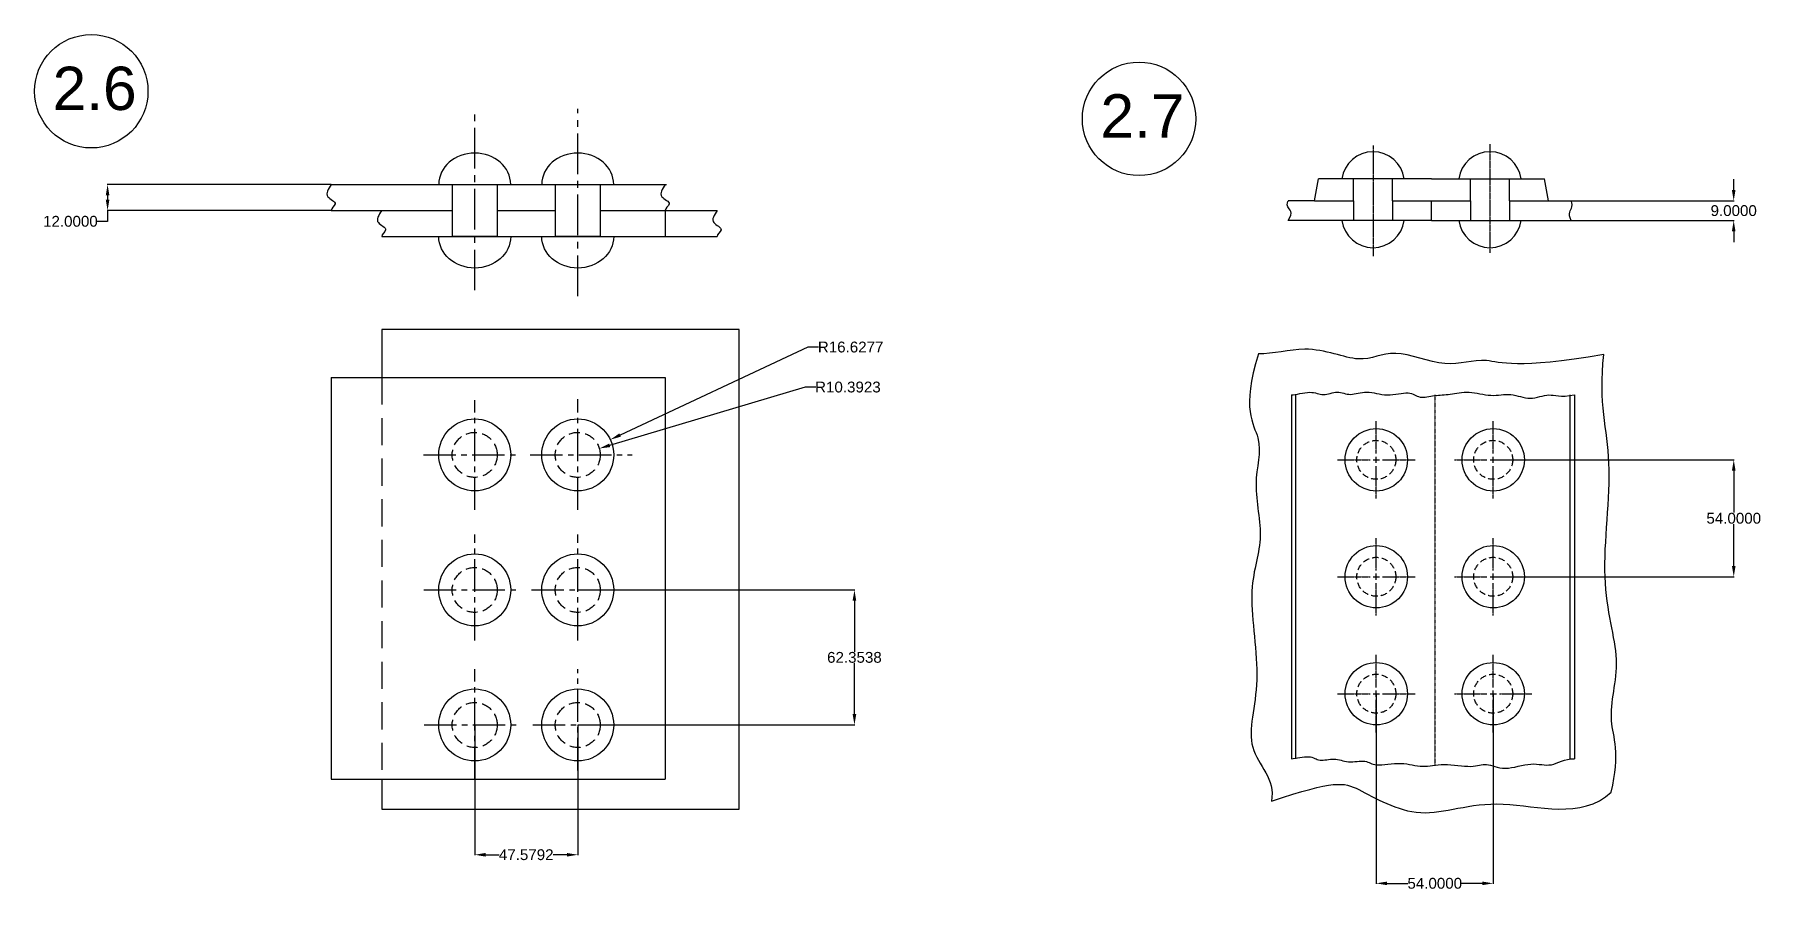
# Model space of a CAD drawing. Header units: inches. Extents: x 9 to 3869, y -675 to 528.
# Drawn here: x 57 to 854, y -461 to -66 of the extents above; entities that cross this region are included whole.
import ezdxf

# ---------------------------------------------------------------- set-up
doc = ezdxf.new("R2010")
doc.units = ezdxf.units.IN
doc.header["$MEASUREMENT"] = 0
for name, pattern in [('CENTER2', [1.125, 0.75, -0.125, 0.125, -0.125]), ('HIDDEN2', [0.1875, 0.125, -0.0625]), ('HIDDENX2', [0.75, 0.5, -0.25])]:
    doc.linetypes.add(name, pattern=pattern)
doc.styles.get("Standard").update_dxf_attribs({"font": 'arial.ttf'})
doc.dimstyles.get("Standard").update_dxf_attribs({"dimtxt": 5, "dimasz": 5, "dimexe": 0.18, "dimexo": 0.0625, "dimgap": 0.09, "dimtad": 0, "dimtih": 1, "dimtoh": 1, "dimdec": 4, "dimzin": 0, "dimdsep": 46, "dimtxsty": 'Standard', "dimcen": 0.09, "dimadec": 0, "dimazin": 0, "dimtfac": 1, "dimtdec": 4, "dimtofl": 0, "dimtmove": 0, "dimatfit": 3, "dimfxl": 1, "dimtolj": 1, "dimtzin": 0, "dimarcsym": 0})

# ---------------------------------------------------------------- blocks, each defined once
blk = doc.blocks.new('*D56')
at = {"color": 0, "lineweight": -2, "transparency": 16777216}
for p, q in [((413.79, -210.01), (327.12, -250.62)), ((418.79, -210.01), (413.79, -210.01)), ((307.44, -259.79), (307.62, -259.79)), ((307.53, -259.88), (307.53, -259.7))]:
    blk.add_line(p, q, dxfattribs=at)
at = {"color": 0, "transparency": 16777216}
blk.add_solid([(326.77, -249.86), (327.47, -251.37), (322.59, -252.74)], dxfattribs=at)
at = {"layer": 'Defpoints', "color": 0, "transparency": 16777216}
for p in [(322.59, -252.74), (307.53, -259.79)]:
    blk.add_point(p, dxfattribs=at)
at = {"color": 0, "transparency": 16777216, "insert": (433.59, -210.01), "char_height": 5, "attachment_point": 5}
blk.add_mtext('\\A1;R16.6277', dxfattribs=at)
blk = doc.blocks.new('*D57')
at = {"color": 0, "lineweight": -2, "transparency": 16777216}
for p, q in [((412.52, -228.48), (322.28, -255.39)), ((417.52, -228.48), (412.52, -228.48)), ((307.44, -259.79), (307.62, -259.79)), ((307.53, -259.88), (307.53, -259.7))]:
    blk.add_line(p, q, dxfattribs=at)
at = {"color": 0, "transparency": 16777216}
blk.add_solid([(322.05, -254.59), (322.52, -256.19), (317.49, -256.82)], dxfattribs=at)
at = {"layer": 'Defpoints', "color": 0, "transparency": 16777216}
for p in [(307.53, -259.79), (317.49, -256.82)]:
    blk.add_point(p, dxfattribs=at)
at = {"color": 0, "transparency": 16777216, "insert": (432.32, -228.48), "char_height": 5, "attachment_point": 5}
blk.add_mtext('\\A1;R10.3923', dxfattribs=at)
blk = doc.blocks.new('*D58')
at = {"color": 0, "lineweight": -2, "transparency": 16777216}
for p, q in [((259.96, -384.56), (259.96, -444.62)), ((307.53, -384.56), (307.53, -444.62)), ((264.96, -444.44), (271.26, -444.44)), ((302.53, -444.44), (296.23, -444.44))]:
    blk.add_line(p, q, dxfattribs=at)
at = {"color": 0, "transparency": 16777216}
for points in [[(264.96, -443.61), (264.96, -445.28), (259.96, -444.44)], [(302.53, -443.61), (302.53, -445.28), (307.53, -444.44)]]:
    blk.add_solid(points, dxfattribs=at)
at = {"layer": 'Defpoints', "color": 0, "transparency": 16777216}
for p in [(259.96, -384.5), (307.53, -384.5), (307.53, -444.44)]:
    blk.add_point(p, dxfattribs=at)
at = {"color": 0, "transparency": 16777216, "insert": (283.74, -444.44), "char_height": 5, "attachment_point": 5}
blk.add_mtext('\\A1;47.5792', dxfattribs=at)
blk = doc.blocks.new('*D59')
at = {"color": 0, "lineweight": -2, "transparency": 16777216}
for p, q in [((307.6, -322.15), (435.52, -322.15)), ((435.34, -327.15), (435.34, -350.68)), ((435.34, -379.5), (435.34, -355.97)), ((307.6, -384.5), (435.52, -384.5))]:
    blk.add_line(p, q, dxfattribs=at)
at = {"color": 0, "transparency": 16777216}
for points in [[(434.5, -327.15), (436.17, -327.15), (435.34, -322.15)], [(434.5, -379.5), (436.17, -379.5), (435.34, -384.5)]]:
    blk.add_solid(points, dxfattribs=at)
at = {"layer": 'Defpoints', "color": 0, "transparency": 16777216}
for p in [(307.53, -322.15), (307.53, -384.5), (435.34, -384.5)]:
    blk.add_point(p, dxfattribs=at)
at = {"color": 0, "transparency": 16777216, "insert": (435.34, -353.32), "char_height": 5, "attachment_point": 5}
blk.add_mtext('\\A1;62.3538', dxfattribs=at)
blk = doc.blocks.new('*D60')
at = {"color": 0, "lineweight": -2, "transparency": 16777216}
for p, q in [((193.66, -134.94), (90.2, -134.94)), ((90.38, -139.94), (90.38, -141.94)), ((193.66, -146.94), (90.2, -146.94)), ((90.38, -146.94), (90.38, -151.94)), ((90.38, -151.94), (85.38, -151.94))]:
    blk.add_line(p, q, dxfattribs=at)
at = {"color": 0, "transparency": 16777216}
for points in [[(89.55, -139.94), (91.21, -139.94), (90.38, -134.94)], [(89.55, -141.94), (91.21, -141.94), (90.38, -146.94)]]:
    blk.add_solid(points, dxfattribs=at)
at = {"layer": 'Defpoints', "color": 0, "transparency": 16777216}
for p in [(193.72, -134.94), (90.38, -146.94), (193.72, -146.94)]:
    blk.add_point(p, dxfattribs=at)
at = {"color": 0, "transparency": 16777216, "insert": (73.21, -151.94), "char_height": 5, "attachment_point": 5}
blk.add_mtext('\\A1;12.0000', dxfattribs=at)
blk = doc.blocks.new('*U126')
at = {"color": 0, "linetype": 'CENTER2', "transparency": 16777216}
for p, q in [((0, 2.88), (0, 17.9)), ((-17.9, 0), (-2.88, 0)), ((2.88, 0), (17.9, 0)), ((0, -17.9), (0, -2.88))]:
    blk.add_line(p, q, dxfattribs=at)
at = {"color": 0, "linetype": 'Continuous', "transparency": 16777216}
for p, q in [((-1.44, 0), (1.44, 0)), ((0, -1.44), (0, 1.44))]:
    blk.add_line(p, q, dxfattribs=at)
blk = doc.blocks.new('*U128')
at = {"color": 0, "linetype": 'CENTER2', "transparency": 16777216}
for p, q in [((0, 2.88), (0, 17.9)), ((-17.9, 0), (-2.88, 0)), ((2.88, 0), (17.9, 0)), ((0, -17.9), (0, -2.88))]:
    blk.add_line(p, q, dxfattribs=at)
at = {"color": 0, "linetype": 'Continuous', "transparency": 16777216}
for p, q in [((-1.44, 0), (1.44, 0)), ((0, -1.44), (0, 1.44))]:
    blk.add_line(p, q, dxfattribs=at)
blk = doc.blocks.new('*U129')
at = {"color": 0, "linetype": 'CENTER2', "transparency": 16777216}
for p, q in [((0, 2.88), (0, 17.9)), ((-17.9, 0), (-2.88, 0)), ((2.88, 0), (17.9, 0)), ((0, -17.9), (0, -2.88))]:
    blk.add_line(p, q, dxfattribs=at)
at = {"color": 0, "linetype": 'Continuous', "transparency": 16777216}
for p, q in [((-1.44, 0), (1.44, 0)), ((0, -1.44), (0, 1.44))]:
    blk.add_line(p, q, dxfattribs=at)
blk = doc.blocks.new('*U130')
at = {"color": 0, "linetype": 'CENTER2', "transparency": 16777216}
for p, q in [((0, 2.88), (0, 17.9)), ((-17.9, 0), (-2.88, 0)), ((2.88, 0), (17.9, 0)), ((0, -17.9), (0, -2.88))]:
    blk.add_line(p, q, dxfattribs=at)
at = {"color": 0, "linetype": 'Continuous', "transparency": 16777216}
for p, q in [((-1.44, 0), (1.44, 0)), ((0, -1.44), (0, 1.44))]:
    blk.add_line(p, q, dxfattribs=at)
blk = doc.blocks.new('*U131')
at = {"color": 0, "linetype": 'CENTER2', "transparency": 16777216}
blk.add_line((0, 30.16), (0, -21.08), dxfattribs=at)
blk = doc.blocks.new('*U132')
at = {"color": 0, "linetype": 'CENTER2', "transparency": 16777216}
blk.add_line((0, 30.7), (0, -19.62), dxfattribs=at)
blk = doc.blocks.new('*U133')
at = {"color": 0, "linetype": 'CENTER2', "transparency": 16777216}
for p, q in [((0, 2.88), (0, 17.9)), ((-17.9, 0), (-2.88, 0)), ((2.88, 0), (17.9, 0)), ((0, -17.9), (0, -2.88))]:
    blk.add_line(p, q, dxfattribs=at)
at = {"color": 0, "linetype": 'Continuous', "transparency": 16777216}
for p, q in [((-1.44, 0), (1.44, 0)), ((0, -1.44), (0, 1.44))]:
    blk.add_line(p, q, dxfattribs=at)
blk = doc.blocks.new('*U134')
at = {"color": 0, "linetype": 'CENTER2', "transparency": 16777216}
for p, q in [((0, 2.88), (0, 17.9)), ((-17.9, 0), (-2.88, 0)), ((2.88, 0), (17.9, 0)), ((0, -17.9), (0, -2.88))]:
    blk.add_line(p, q, dxfattribs=at)
at = {"color": 0, "linetype": 'Continuous', "transparency": 16777216}
for p, q in [((-1.44, 0), (1.44, 0)), ((0, -1.44), (0, 1.44))]:
    blk.add_line(p, q, dxfattribs=at)
blk = doc.blocks.new('*D135')
at = {"color": 0, "lineweight": -2, "transparency": 16777216}
for p, q in [((841.46, -137.5), (841.46, -132.5)), ((766.42, -142.5), (841.64, -142.5)), ((766.42, -151.5), (841.64, -151.5)), ((841.46, -156.5), (841.46, -161.5))]:
    blk.add_line(p, q, dxfattribs=at)
at = {"color": 0, "transparency": 16777216}
for points in [[(840.63, -137.5), (842.29, -137.5), (841.46, -142.5)], [(840.63, -156.5), (842.29, -156.5), (841.46, -151.5)]]:
    blk.add_solid(points, dxfattribs=at)
at = {"layer": 'Defpoints', "color": 0, "transparency": 16777216}
for p in [(766.36, -142.5), (766.36, -151.5), (841.46, -151.5)]:
    blk.add_point(p, dxfattribs=at)
at = {"color": 0, "transparency": 16777216, "insert": (841.46, -147), "char_height": 5, "attachment_point": 5}
blk.add_mtext('\\A1;9.0000', dxfattribs=at)
blk = doc.blocks.new('*D136')
at = {"color": 0, "lineweight": -2, "transparency": 16777216}
for p, q in [((730.45, -262.07), (841.66, -262.07)), ((841.48, -267.07), (841.48, -286.43)), ((841.48, -311.07), (841.48, -291.71)), ((730.45, -316.07), (841.66, -316.07))]:
    blk.add_line(p, q, dxfattribs=at)
at = {"color": 0, "transparency": 16777216}
for points in [[(840.64, -267.07), (842.31, -267.07), (841.48, -262.07)], [(840.64, -311.07), (842.31, -311.07), (841.48, -316.07)]]:
    blk.add_solid(points, dxfattribs=at)
at = {"layer": 'Defpoints', "color": 0, "transparency": 16777216}
for p in [(730.38, -262.07), (730.38, -316.07), (841.48, -316.07)]:
    blk.add_point(p, dxfattribs=at)
at = {"color": 0, "transparency": 16777216, "insert": (841.48, -289.07), "char_height": 5, "attachment_point": 5}
blk.add_mtext('\\A1;54.0000', dxfattribs=at)
blk = doc.blocks.new('*D137')
at = {"color": 0, "lineweight": -2, "transparency": 16777216}
for p, q in [((676.38, -370.13), (676.38, -457.83)), ((730.38, -370.13), (730.38, -457.83)), ((681.38, -457.65), (690.98, -457.65)), ((725.38, -457.65), (715.79, -457.65))]:
    blk.add_line(p, q, dxfattribs=at)
at = {"color": 0, "transparency": 16777216}
for points in [[(681.38, -456.82), (681.38, -458.49), (676.38, -457.65)], [(725.38, -456.82), (725.38, -458.49), (730.38, -457.65)]]:
    blk.add_solid(points, dxfattribs=at)
at = {"layer": 'Defpoints', "color": 0, "transparency": 16777216}
for p in [(676.38, -370.07), (730.38, -370.07), (730.38, -457.65)]:
    blk.add_point(p, dxfattribs=at)
at = {"color": 0, "transparency": 16777216, "insert": (703.38, -457.65), "char_height": 5, "attachment_point": 5}
blk.add_mtext('\\A1;54.0000', dxfattribs=at)

msp = doc.modelspace()

# ---------------------------------------------------------------- linework, layer by layer
at = {"color": 1, "linetype": 'CENTER2', "ltscale": 25}
for p, q in [((259.95524, -183.77238), (259.95524, -100.98137)), ((307.53444, -186.41856), (307.53444, -100.04424))]:
    msp.add_line(p, q, dxfattribs=at)
at = {"ltscale": 1000}
for p, q in [((193.71966, -134.93848), (348.59166, -134.93848)), ((249.56274, -134.93848), (249.56274, -158.93848)), ((270.34774, -134.93848), (270.34774, -158.93848)), ((297.14194, -134.93848), (297.14194, -158.93848)), ((317.92694, -134.93848), (317.92694, -158.93848)), ((193.71966, -146.93848), (249.56274, -146.93848)), ((270.34774, -146.93848), (297.14194, -146.93848)), ((317.92694, -146.93848), (371.95553, -146.93848)), ((347.99746, -146.93848), (347.99746, -158.93848)), ((217.02472, -158.93848), (371.95553, -158.93848)), ((270.34774, -158.93848), (249.56274, -158.93848)), ((317.92694, -158.93848), (297.14194, -158.93848)), ((193.71966, -224.02668), (193.71966, -409.49996)), ((193.71966, -224.02668), (347.99746, -224.02668)), ((347.99746, -224.02668), (347.99746, -409.49996)), ((193.71966, -409.49996), (347.99746, -409.49996))]:
    msp.add_line(p, q, dxfattribs=at)
for p, q in [((647.87948, -142.49778), (649.66479, -132.37278)), ((701.87948, -132.37278), (649.66479, -132.37278)), ((665.87948, -142.49778), (665.87948, -132.37278)), ((683.87948, -142.49778), (683.87948, -132.37278)), ((701.87948, -132.37278), (754.09417, -132.37278)), ((719.87948, -142.49778), (719.87948, -132.37278)), ((737.87948, -142.49778), (737.87948, -132.37278)), ((755.87948, -142.49778), (754.09417, -132.37278)), ((647.87948, -142.49778), (635.67905, -142.49778)), ((647.87948, -142.49778), (665.87948, -142.49778)), ((665.87948, -142.49778), (665.87948, -151.49778)), ((683.87948, -142.49778), (701.87948, -142.49778)), ((683.87948, -142.49778), (683.87948, -151.49778)), ((701.87948, -142.49778), (719.87948, -142.49778)), ((719.87948, -142.49778), (719.87948, -151.49778)), ((737.87948, -142.49778), (755.87948, -142.49778)), ((737.87948, -142.49778), (737.87948, -151.49778)), ((755.87948, -142.49778), (766.35803, -142.49778)), ((701.87948, -151.49778), (635.67905, -151.49778)), ((701.87948, -151.49778), (766.35803, -151.49778)), ((217.02472, -201.83879), (217.02472, -224.02668)), ((382.15755, -201.83879), (217.02472, -201.83879)), ((382.15755, -423.401), (382.15755, -201.83879)), ((637.18447, -232.07024), (637.18447, -400.07024)), ((639.18447, -400.07024), (639.18447, -232.07024)), ((765.86345, -400.07024), (765.86345, -232.07024)), ((767.86345, -232.07024), (767.86345, -383.21726)), ((767.86345, -383.21726), (767.86345, -400.07024)), ((217.02472, -409.49996), (217.02472, -423.401)), ((217.02472, -423.401), (382.15755, -423.401))]:
    msp.add_line(p, q)
at = {"lineweight": 30}
msp.add_line((701.87948, -151.49778), (701.87948, -142.49778), dxfattribs=at)
at = {"linetype": 'HIDDEN2', "ltscale": 100}
msp.add_line((217.02472, -224.02668), (217.02472, -409.49996), dxfattribs=at)
at = {"color": 1, "linetype": 'CENTER2', "ltscale": 20}
for p, q in [((259.95524, -285.19109), (259.95524, -234.58098)), ((307.53444, -285.19109), (307.53444, -234.05267)), ((236.25461, -259.79236), (279.36387, -259.79236)), ((285.55986, -259.79236), (332.7401, -259.79236)), ((259.95524, -345.44698), (259.95524, -296.53176)), ((307.53444, -345.44698), (307.53444, -296.53176)), ((236.40944, -322.14616), (279.6806, -322.14616)), ((286.17763, -322.14616), (333.20573, -322.14616)), ((259.95524, -409.49996), (259.95524, -358.72397)), ((307.53444, -405.5114), (307.53444, -358.72397)), ((236.56427, -384.49996), (279.99734, -384.49996)), ((286.79541, -384.49996), (333.67136, -384.49996))]:
    msp.add_line(p, q, dxfattribs=at)
at = {"color": 3, "linetype": 'HIDDEN2'}
msp.add_line((703.38491, -232.07024), (703.38491, -403.03422), dxfattribs=at)
for centre, radius in [((82.8361, -91.85976), 26.20026), ((566.81834, -104.59726), 26.20026), ((259.95524, -259.79236), 16.62768), ((307.53444, -259.79236), 16.62768), ((676.38491, -262.07024), 14.4), ((730.38491, -262.07024), 14.4), ((676.38491, -316.07024), 14.4), ((730.38491, -316.07024), 14.4), ((259.95524, -322.14616), 16.62768), ((307.53444, -322.14616), 16.62768), ((676.38491, -370.07024), 14.4), ((730.38491, -370.07024), 14.4), ((259.95524, -384.49996), 16.62768), ((307.53444, -384.49996), 16.62768)]:
    msp.add_circle(centre, radius)
at = {"linetype": 'HIDDEN2', "ltscale": 40}
for centre in [(259.95524, -259.79236), (307.53444, -259.79236), (259.95524, -322.14616), (307.53444, -322.14616), (259.95524, -384.49996), (307.53444, -384.49996)]:
    msp.add_circle(centre, 10.3923, dxfattribs=at)
at = {"color": 3, "linetype": 'HIDDENX2', "ltscale": 6}
for centre in [(676.38491, -262.07024), (730.38491, -262.07024), (676.38491, -316.07024), (730.38491, -316.07024), (676.38491, -370.07024), (730.38491, -370.07024)]:
    msp.add_circle(centre, 9, dxfattribs=at)
for centre, start, end in [((674.87948, -134.30135), 7.62814967, 172.37185033), ((728.87948, -134.30135), 7.62814967, 172.37185033), ((674.87948, -149.5692), 187.62814967, 352.37185033), ((728.87948, -149.5692), 187.62814967, 352.37185033)]:
    msp.add_arc(centre, 14.52857, start, end)
at = {"ltscale": 1000}
for centre in [(259.95524, -134.93848), (307.53444, -134.93848)]:
    msp.add_ellipse(centre, major_axis=(-16.62768, 0), ratio=0.874998797, start_param=3.141592654, end_param=6.283185307, dxfattribs=at)
at = {"ltscale": 1000, "extrusion": (0, 0, -1)}
for centre in [(259.95524, -158.93848), (307.53444, -158.93848)]:
    msp.add_ellipse(centre, major_axis=(-16.62768, 0), ratio=0.874998797, start_param=3.141592654, end_param=6.283185307, dxfattribs=at)
at = {"ltscale": 1000}
for points in [[(193.71966, -134.93848), (192.34155, -136.97346), (189.83594, -140.67336), (197.73455, -143.3694), (193.51665, -145.84442), (193.71966, -146.93848)], [(347.99746, -134.93848), (346.61935, -136.97346), (344.11374, -140.67336), (352.01235, -143.3694), (347.79445, -145.84442), (347.99746, -146.93848)], [(217.02472, -146.93848), (215.64661, -148.97346), (213.141, -152.67336), (221.03961, -155.3694), (216.82171, -157.84442), (217.02472, -158.93848)], [(371.95553, -146.93848), (370.57742, -148.97346), (368.07181, -152.67336), (375.97042, -155.3694), (371.75252, -157.84442), (371.95553, -158.93848)]]:
    msp.add_open_spline(points, degree=3, knots=[0, 0, 0, 0, 5.817286251, 10.576683691, 14.099233667, 14.099233667, 14.099233667, 14.099233667], dxfattribs=at)
for points in [[(635.67905, -151.49778), (638.47233, -147.65543), (633.87408, -145.41421), (635.67905, -142.49778), (635.78067, -142.49778)], [(766.35803, -151.49778), (764.64238, -148.3278), (767.89476, -145.07802), (766.35803, -142.49778), (766.35803, -142.49778)], [(621.95547, -213.12815), (613.7567, -238.99289), (626.01808, -251.75495), (618.35469, -272.17423), (625.50722, -299.74025), (615.80029, -320.67002), (624.48542, -366.10291), (613.24583, -396.73185), (630.10521, -409.49389), (627.89997, -419.66838)], [(637.18447, -232.07024), (639.18447, -232.07024), (646.57956, -229.72712), (651.7119, -233.0605), (658.51225, -229.72712), (664.1578, -232.93227), (671.72804, -229.59892), (681.22289, -233.1887), (692.25739, -229.98355), (695.97839, -234.08613), (703.38491, -232.07024), (710.22061, -232.07024), (718.94564, -229.98355), (729.59523, -233.1887), (738.57681, -230.88098), (747.43014, -234.98359), (756.41172, -230.75278), (761.15915, -233.31691), (767.86345, -232.07024)], [(637.18447, -400.07024), (639.18447, -400.07024), (646.36391, -398.01856), (649.68078, -401.84263), (657.20741, -399.29327), (662.94809, -402.3525), (672.26078, -400.313), (674.81215, -404.00961), (688.46227, -401.20528), (697.77489, -404.64694), (706.83245, -401.71517), (721.50307, -404.64694), (726.86101, -401.46023), (735.15313, -406.04911), (748.67562, -401.20528), (757.09531, -404.51948), (763.34624, -400.05808), (767.86345, -400.07024)], [(627.89997, -419.66838), (657.36117, -410.025), (664.98046, -411.54765), (696.47352, -430.83439), (730.50628, -415.10048), (771.14246, -428.29668), (784.85713, -415.60802)]]:
    msp.add_open_spline(points, degree=3)
for points, knots in [([(781.44635, -213.42442), (740.84792, -220.47871), (726.50013, -213.15128), (709.60164, -220.7973), (683.138, -209.32826), (670.06559, -219.20439), (646.91895, -207.92942), (628.57005, -213.31865), (621.95547, -213.12815)], [0, 0, 0, 0, 1, 2, 3, 4, 5, 5.722372435, 5.722372435, 5.722372435, 5.722372435]), ([(784.85713, -415.60802), (789.30823, -397.3205), (781.41668, -381.65438), (791.09743, -355.53727), (778.39862, -320.5166), (787.54174, -259.10355), (778.90659, -236.26397), (781.44635, -213.42442)], [0.141242933, 0.141242933, 0.141242933, 0.141242933, 1, 2, 3, 4, 5, 5, 5, 5])]:
    msp.add_open_spline(points, degree=3, knots=knots)

# ---------------------------------------------------------------- block references
at = {"color": 1, "linetype": 'CENTER2'}
for name, p in [('*U131', (674.87948, -146.99778)), ('*U132', (728.87948, -146.99778)), ('*U126', (676.38491, -262.07024)), ('*U128', (730.38491, -262.07024)), ('*U130', (676.38491, -316.07024)), ('*U129', (730.38491, -316.07024)), ('*U133', (676.38491, -370.07024)), ('*U134', (730.38491, -370.07024))]:
    msp.add_blockref(name, p, dxfattribs=at)

# ---------------------------------------------------------------- texts
at = {"char_height": 20, "attachment_point": 1}
for s, insert in [('2.6', (64.97885, -80.5093)), ('2.7', (548.96109, -93.2468))]:
    msp.add_mtext_dynamic_manual_height_columns(s, width=34.0911109, gutter_width=1, heights=[0], dxfattribs=dict(at, insert=insert))

# ---------------------------------------------------------------- dimensions: what is measured, and where the dimension line sits
at = {"color": 3}
for base, p1, p2, picture, middle in [((90.38001, -146.93848), (193.71966, -134.93848), (193.71966, -146.93848), '*D60', (73.21292, -151.93848)), ((435.33537, -384.49996), (307.53444, -322.14616), (307.53444, -384.49996), '*D59', (435.33537, -353.32306))]:
    dim = msp.add_linear_dim(base=base, p1=p1, p2=p2, angle=90, dimstyle='Standard', dxfattribs=at)
    dim.commit()
    dim.dimension.update_dxf_attribs({"geometry": picture, "text_midpoint": middle})
for base, p1, p2, picture, middle in [((841.46149, -151.49778), (766.35803, -142.49778), (766.35803, -151.49778), '*D135', (841.46149, -146.99778)), ((841.47743, -316.07024), (730.38491, -262.07024), (730.38491, -316.07024), '*D136', (841.47743, -289.07024))]:
    dim = msp.add_linear_dim(base=base, p1=p1, p2=p2, angle=90, dimstyle='Standard')
    dim.commit()
    dim.dimension.update_dxf_attribs({"geometry": picture, "text_midpoint": middle})
for mpoint, picture, middle in [((322.59127, -252.73747), '*D56', (433.5925, -210.00673)), ((317.49321, -256.82204), '*D57', (432.32266, -228.47945))]:
    dim = msp.add_radius_dim(center=(307.53444, -259.79236), mpoint=mpoint, dimstyle='Standard', dxfattribs=at)
    dim.commit()
    dim.dimension.update_dxf_attribs({"geometry": picture, "text_midpoint": middle, "dimtype": 164})
dim = msp.add_linear_dim(base=(730.38491, -457.65381), p1=(676.38491, -370.07024), p2=(730.38491, -370.07024), dimstyle='Standard')
dim.commit()
dim.dimension.update_dxf_attribs({"geometry": '*D137', "text_midpoint": (703.38491, -457.65381)})
at = {"color": 1}
dim = msp.add_linear_dim(base=(307.53444, -444.44465), p1=(259.95524, -384.49996), p2=(307.53444, -384.49996), dimstyle='Standard', dxfattribs=at)
dim.commit()
dim.dimension.update_dxf_attribs({"geometry": '*D58', "text_midpoint": (283.74484, -444.44465)})

doc.saveas('drawing.dxf')
